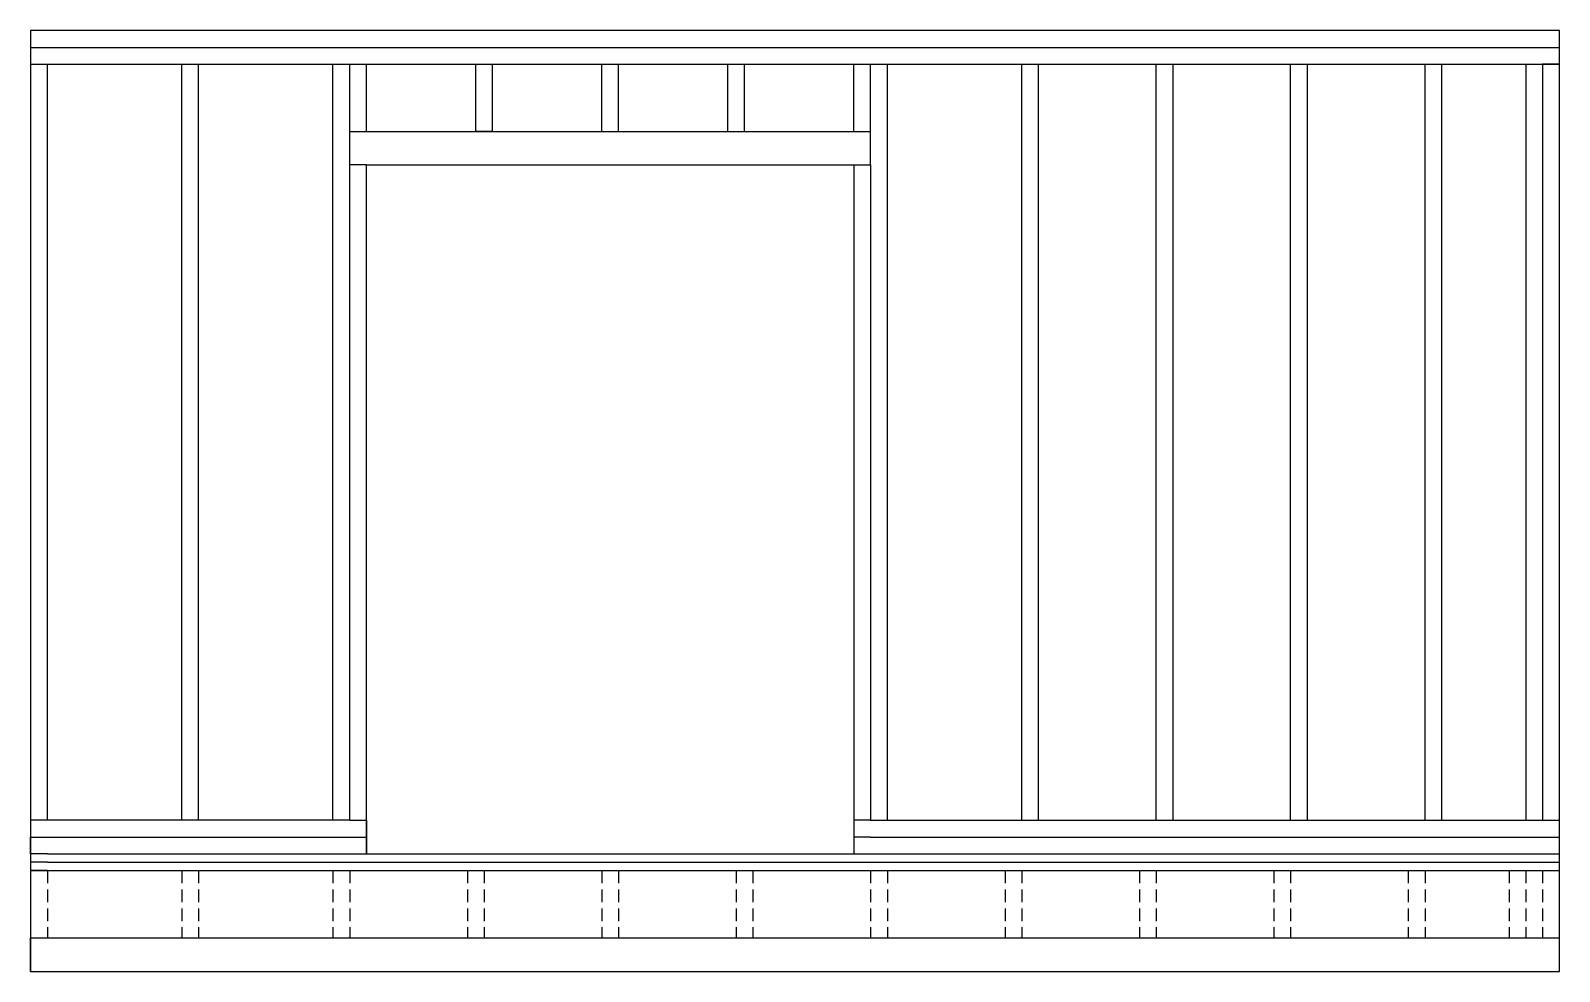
# Model space of a CAD drawing. Header units: inches. Extents: x 48 to 230, y 48 to 160.
import ezdxf

# ---------------------------------------------------------------- set-up
doc = ezdxf.new("R2010")
doc.units = ezdxf.units.IN
doc.header["$LTSCALE"] = 6
doc.header["$MEASUREMENT"] = 0
doc.linetypes.add('HIDDEN', pattern=[0.375, 0.25, -0.125])
doc.layers.add('輪廓線', color=1, linetype='Continuous')
doc.layers.add('隱藏線', color=2, linetype='HIDDEN')

# ---------------------------------------------------------------- blocks, each defined once
blk = doc.blocks.new('*U3')
at = {"layer": '輪廓線'}
for p, q in [((-1, -4), (-1, 4)), ((1, -4), (1, 4))]:
    blk.add_line(p, q, dxfattribs=at)
blk = doc.blocks.new('*U4')
at = {"layer": '輪廓線', "color": 0, "linetype": 'ByBlock', "lineweight": -2, "transparency": 16777216}
for p in [(0, 0), (15, 0), (30, 0), (45, 0)]:
    blk.add_blockref('*U3', p, dxfattribs=at)

msp = doc.modelspace()

# ---------------------------------------------------------------- linework, layer by layer
at = {"layer": '輪廓線'}
for p, q in [((230, 160), (48, 160)), ((48, 160), (48, 48)), ((48, 160), (48, 158)), ((230, 48), (230, 160)), ((48, 158), (230, 158)), ((48, 158), (48, 156)), ((48, 156), (230, 156)), ((48, 156), (50, 156)), ((50, 66), (50, 156)), ((66, 66), (66, 156)), ((68, 66), (68, 156)), ((84, 66), (84, 156)), ((86, 66), (86, 156)), ((88, 148), (88, 156)), ((148, 156), (150, 156)), ((150, 66), (150, 156)), ((166, 66), (166, 156)), ((168, 66), (168, 156)), ((182, 66), (182, 156)), ((184, 66), (184, 156)), ((198, 66), (198, 156)), ((200, 66), (200, 156)), ((214, 66), (214, 156)), ((216, 66), (216, 156)), ((226, 156), (226, 66)), ((230, 156), (228, 156)), ((228, 156), (228, 66)), ((86, 144), (86, 148)), ((86, 148), (146, 148)), ((88, 148), (103, 148)), ((103, 148), (101, 148)), ((146, 148), (148, 148)), ((148, 144), (148, 148)), ((88, 144), (86, 144)), ((88, 66), (88, 144)), ((88, 62), (88, 144)), ((88, 144), (100.17, 144)), ((100.17, 144), (148, 144)), ((146, 144), (146, 62)), ((148, 144), (148, 66)), ((86, 66), (48, 66)), ((86, 66), (88, 66)), ((88, 66), (88, 62)), ((148, 66), (146, 66)), ((148, 66), (226, 66)), ((166, 66), (167, 66)), ((167, 66), (168, 66)), ((226, 66), (230, 66)), ((48, 62), (48, 64)), ((48, 64), (86, 64)), ((86, 64), (88, 64)), ((148, 64), (146, 64)), ((148, 64), (226, 64)), ((226, 64), (230, 64)), ((50, 62), (48, 62)), ((50, 62), (230, 62)), ((50, 61), (48, 61)), ((50, 61), (230, 61)), ((50, 60), (48, 60)), ((48, 60), (50, 60)), ((50, 60), (230, 60)), ((48, 48), (48, 52)), ((48, 52), (230, 52)), ((48, 52), (50, 52)), ((48, 48), (230, 48))]:
    msp.add_line(p, q, dxfattribs=at)
at = {"layer": '隱藏線'}
for p, q in [((50, 60), (50, 52)), ((66, 60), (66, 52)), ((68, 60), (68, 52)), ((84, 60), (84, 52)), ((86, 60), (86, 52)), ((100, 60), (100, 52)), ((102, 60), (102, 52)), ((116, 60), (116, 52)), ((118, 60), (118, 52)), ((132, 60), (132, 52)), ((134, 60), (134, 52)), ((148, 60), (148, 52)), ((150, 60), (150, 52)), ((164, 60), (164, 52)), ((166, 60), (166, 52)), ((180, 60), (180, 52)), ((182, 60), (182, 52)), ((196, 60), (196, 52)), ((198, 60), (198, 52)), ((212, 60), (212, 52)), ((214, 60), (214, 52)), ((224, 60), (224, 52)), ((226, 60), (226, 52)), ((228, 60), (228, 52))]:
    msp.add_line(p, q, dxfattribs=at)

# ---------------------------------------------------------------- block references
at = {"layer": '輪廓線'}
msp.add_blockref('*U4', (102, 152), dxfattribs=at)

doc.saveas('drawing.dxf')
